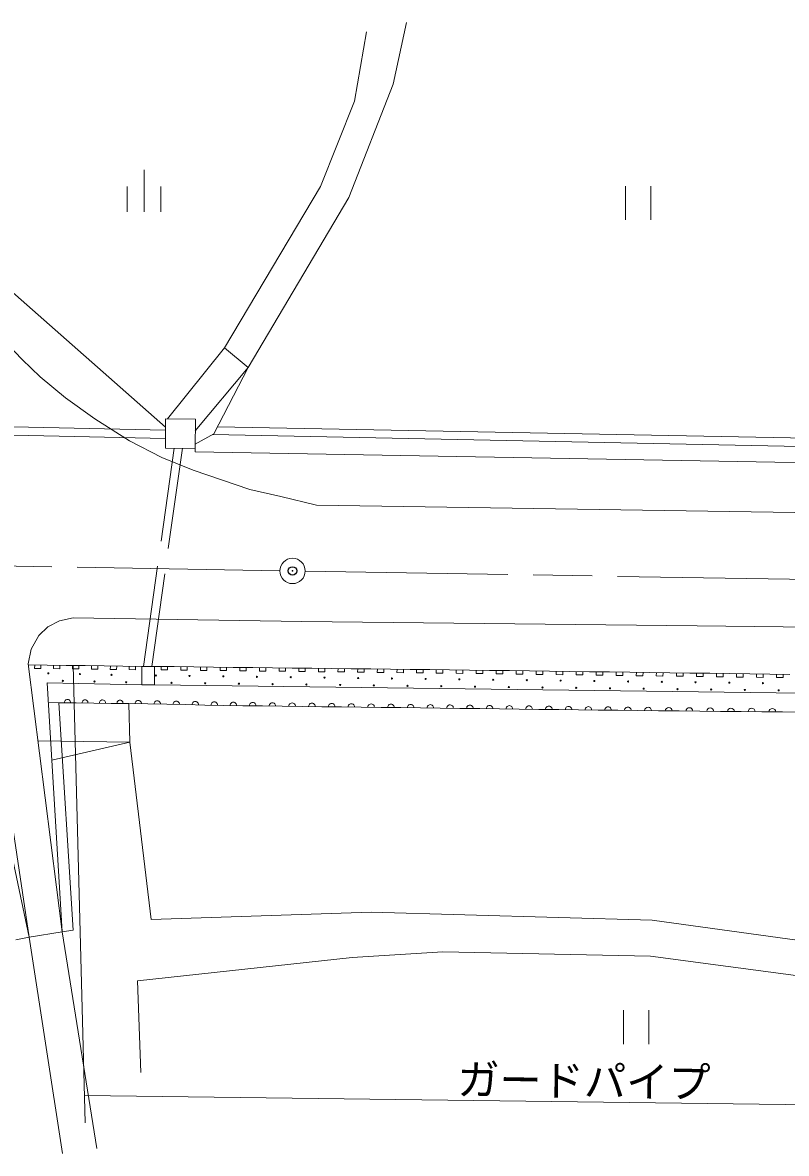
# Model space of a CAD drawing. Units: millimetres, scale not verified. Extents: x 40000 to 680000, y 20000 to 380000.
# Drawn here: x 462391 to 507631, y 249961 to 316937 of the extents above; entities that cross this region are included whole.
import ezdxf
from ezdxf.enums import TextEntityAlignment as Align

# ---------------------------------------------------------------- set-up
doc = ezdxf.new("R2010")
doc.units = ezdxf.units.MM
doc.header["$LTSCALE"] = 1000
doc.header["$PDMODE"] = 32
doc.header["$PDSIZE"] = 500
doc.linetypes.add('CHAIN', pattern=[18.5, 12, -1.5, 3.5, -1.5])
doc.linetypes.add('DASHED', pattern=[7.5, 6, -1.5])
for name, color, linetype, lineweight in [('M-BGD', 7, 'Continuous', 13), ('M-BGD-EXST', 7, 'Continuous', 13), ('M-BMK', 2, 'CHAIN', 13), ('M-BMK-SRVR', 3, 'Continuous', 13), ('M-STR-HTXT', 7, 'Continuous', 13)]:
    doc.layers.add(name, color=color, linetype=linetype, lineweight=lineweight)
doc.layers.add('M-OTRS', color=6, linetype='Continuous')
doc.styles.add('ＭＳ ゴシック', font='')
doc.styles.get('ＭＳ ゴシック').set_extended_font_data('MS Gothic')

msp = doc.modelspace()

# ---------------------------------------------------------------- linework, layer by layer
at = {"layer": 'M-BGD'}
for p, q in [((470860, 292972), (461297, 301405)), ((437235, 293552), (470858, 292796)), ((470864, 293471), (470849, 291731)), ((472624, 293455), (470864, 293471)), ((472608, 291715), (472624, 293455)), ((437235, 293052), (470854, 292296)), ((470849, 291731), (472608, 291715)), ((472607, 291518), (472608, 291715)), ((463852, 278880), (462731, 278895)), ((464973, 278865), (463852, 278880)), ((466094, 278849), (464973, 278865)), ((467214, 278834), (466094, 278849)), ((468335, 278819), (467214, 278834)), ((469456, 278804), (468335, 278819)), ((470206, 278804), (469456, 278804)), ((469456, 278804), (469456, 277704)), ((470206, 277704), (470206, 278804)), ((471370, 278790), (470206, 278804)), ((472535, 278777), (471370, 278790)), ((473699, 278763), (472535, 278777)), ((474864, 278750), (473699, 278763)), ((476028, 278737), (474864, 278750)), ((477192, 278723), (476028, 278737)), ((478357, 278710), (477192, 278723)), ((479521, 278696), (478357, 278710)), ((480686, 278683), (479521, 278696)), ((481850, 278670), (480686, 278683)), ((483014, 278656), (481850, 278670)), ((484179, 278643), (483014, 278656)), ((485343, 278629), (484179, 278643)), ((486508, 278616), (485343, 278629)), ((487672, 278603), (486508, 278616)), ((488858, 278587), (487672, 278603)), ((490044, 278571), (488858, 278587)), ((491231, 278555), (490044, 278571)), ((492417, 278539), (491231, 278555)), ((493603, 278523), (492417, 278539)), ((494789, 278508), (493603, 278523)), ((495975, 278492), (494789, 278508)), ((497162, 278476), (495975, 278492)), ((498348, 278460), (497162, 278476)), ((499534, 278444), (498348, 278460)), ((500720, 278428), (499534, 278444)), ((501906, 278412), (500720, 278428)), ((503093, 278397), (501906, 278412)), ((504279, 278381), (503093, 278397)), ((505465, 278365), (504279, 278381)), ((506651, 278349), (505465, 278365)), ((507837, 278333), (506651, 278349)), ((469456, 277704), (463839, 277835)), ((469456, 277704), (470206, 277704)), ((463910, 276659), (464532, 276652)), ((464532, 276652), (465568, 276639)), ((465568, 276639), (466605, 276627)), ((466605, 276627), (467641, 276615)), ((467641, 276615), (468677, 276603)), ((468677, 276603), (469803, 276582)), ((469803, 276582), (470929, 276561)), ((470929, 276561), (472054, 276540)), ((472054, 276540), (473180, 276519)), ((473180, 276519), (474306, 276498)), ((474306, 276498), (475431, 276477)), ((475431, 276477), (476601, 276463)), ((476601, 276463), (477771, 276448)), ((477771, 276448), (478940, 276434)), ((478940, 276434), (480110, 276420)), ((480110, 276420), (481280, 276405)), ((481280, 276405), (482449, 276391)), ((482449, 276391), (483619, 276376)), ((483619, 276376), (484788, 276362)), ((484788, 276362), (485958, 276348)), ((485958, 276348), (487128, 276333)), ((487128, 276333), (488297, 276319)), ((488297, 276319), (489467, 276304)), ((489467, 276304), (490636, 276290)), ((490636, 276290), (491806, 276276)), ((491806, 276276), (492976, 276261)), ((492976, 276261), (494145, 276247)), ((494145, 276247), (495315, 276232)), ((495315, 276232), (496484, 276218)), ((496484, 276218), (497654, 276204)), ((497654, 276204), (498824, 276189)), ((498824, 276189), (500050, 276177)), ((500050, 276177), (501277, 276165)), ((501277, 276165), (502504, 276153)), ((502504, 276153), (503730, 276141)), ((503730, 276141), (504957, 276129)), ((504957, 276129), (506184, 276117)), ((506184, 276117), (507410, 276105)), ((507410, 276105), (508637, 276092)), ((464751, 249961), (462777, 262770)), ((464735, 263075), (466790, 250243))]:
    msp.add_line(p, q, dxfattribs=at)
at = {"layer": 'M-BGD', "linetype": 'DASHED'}
for p, q in [((469550, 278804), (471375, 291726)), ((471858, 291722), (470037, 278804))]:
    msp.add_line(p, q, dxfattribs=at)
at = {"layer": 'M-BGD'}
for points in [[(470981, 293470), (474354, 297665), (475749, 296515), (481707, 306588), (484342, 313297), (485139, 316937)], [(482764, 316383), (482050, 312290), (480043, 307230), (474354, 297665)], [(459088, 301577), (459663, 300493), (460364, 299409), (461523, 297866), (462374, 296982), (463425, 295965), (464934, 294705), (466669, 293463), (468720, 292170), (470630, 291169), (472498, 290435), (475859, 289293), (477688, 288861), (479808, 288354), (509411, 287909), (554258, 287384), (578381, 287087)], [(472618, 292755), (475749, 296515), (473713, 292573), (472611, 291961)], [(473929, 292990), (518153, 292141), (518141, 291631), (473641, 292533)], [(572853, 289981), (539848, 290421), (506943, 290907), (472607, 291518)], [(462724, 278950), (462902, 279830), (463346, 280642), (463894, 281142), (464583, 281501), (465385, 281690), (478936, 281456), (502356, 281201), (536375, 280807), (558690, 280305), (560027, 279902), (561287, 279458), (562396, 278853), (563536, 278087), (564746, 277230), (568942, 277230), (578629, 288413), (578342, 288628), (568416, 277230)], [(460320, 279176), (462777, 262770), (459562, 277919)], [(462724, 278950), (464735, 263075), (463839, 277835)], [(463105, 278890), (463102, 278690), (463476, 278685), (463478, 278885)], [(464226, 278875), (464223, 278675), (464597, 278670), (464599, 278870)], [(465346, 278860), (465344, 278660), (465717, 278654), (465720, 278854)], [(466467, 278844), (466464, 278644), (466838, 278639), (466841, 278839)], [(467588, 278829), (467585, 278629), (467959, 278624), (467962, 278824)], [(468709, 278814), (468706, 278614), (469080, 278609), (469082, 278809)], [(470594, 278799), (470592, 278599), (470980, 278595), (470982, 278795)], [(471758, 278786), (471756, 278586), (472144, 278581), (472147, 278781)], [(472923, 278772), (472921, 278572), (473309, 278568), (473311, 278768)], [(474087, 278759), (474085, 278559), (474473, 278554), (474475, 278754)], [(475252, 278745), (475249, 278545), (475637, 278541), (475640, 278741)], [(476416, 278732), (476414, 278532), (476802, 278528), (476804, 278728)], [(477580, 278719), (477578, 278519), (477966, 278514), (477969, 278714)], [(478745, 278705), (478743, 278505), (479131, 278501), (479133, 278701)], [(479909, 278692), (479907, 278492), (480295, 278487), (480297, 278687)], [(481074, 278678), (481071, 278478), (481460, 278474), (481462, 278674)], [(482238, 278665), (482236, 278465), (482624, 278461), (482626, 278661)], [(483402, 278652), (483400, 278452), (483788, 278447), (483791, 278647)], [(484567, 278638), (484565, 278438), (484953, 278434), (484955, 278634)], [(485731, 278625), (485729, 278425), (486117, 278420), (486119, 278620)], [(486896, 278611), (486893, 278411), (487282, 278407), (487284, 278607)], [(488067, 278597), (488065, 278397), (488460, 278392), (488463, 278592)], [(489254, 278581), (489251, 278381), (489646, 278376), (489649, 278576)], [(490440, 278566), (490437, 278366), (490833, 278360), (490835, 278560)], [(491626, 278550), (491623, 278350), (492019, 278344), (492021, 278544)], [(492812, 278534), (492810, 278334), (493205, 278329), (493208, 278529)], [(493998, 278518), (493996, 278318), (494391, 278313), (494394, 278513)], [(495185, 278502), (495182, 278302), (495577, 278297), (495580, 278497)], [(496371, 278486), (496368, 278286), (496764, 278281), (496766, 278481)], [(497557, 278471), (497554, 278271), (497950, 278265), (497952, 278465)], [(498743, 278455), (498741, 278255), (499136, 278249), (499139, 278449)], [(499929, 278439), (499927, 278239), (500322, 278234), (500325, 278434)], [(501116, 278423), (501113, 278223), (501508, 278218), (501511, 278418)], [(502302, 278407), (502299, 278207), (502695, 278202), (502697, 278402)], [(503488, 278391), (503485, 278191), (503881, 278186), (503883, 278386)], [(504674, 278375), (504672, 278176), (505067, 278170), (505070, 278370)], [(505860, 278360), (505858, 278160), (506253, 278154), (506256, 278354)], [(507047, 278344), (507044, 278144), (507439, 278139), (507442, 278339)], [(561943, 275452), (555674, 276127), (550130, 276711), (537876, 276839), (510082, 277207), (470206, 277704)], [(461986, 262617), (462777, 262770), (464735, 263075), (465389, 263186), (464532, 276652)], [(468677, 276603), (468750, 274320), (470000, 263820), (483032, 264241), (499682, 263772), (519851, 260997), (540508, 258232), (547609, 265667), (553063, 269989), (556405, 274963)], [(463301, 274398), (468750, 274320), (464117, 273243)], [(534457, 251661), (533765, 256437), (517692, 259240), (499577, 261644), (487277, 261899), (481903, 261568), (469189, 260180), (469399, 254755)]]:
    msp.add_lwpolyline(points, dxfattribs=at)
for centre, radius in [((463914, 278393), 34.3), ((464778, 277953), 35), ((465787, 278350), 34.3), ((467659, 278306), 34.3), ((470279, 278263), 34.3), ((472278, 278238), 34.3), ((474276, 278213), 34.3), ((476274, 278188), 34.3), ((478272, 278163), 34.3), ((480270, 278139), 34.3), ((482268, 278114), 34.3), ((484266, 278089), 34.3), ((486264, 278064), 34.3), ((488262, 278039), 34.3), ((490260, 278015), 34.3), ((492258, 277990), 34.3), ((494257, 277965), 34.3), ((496255, 277940), 34.3), ((466651, 277909), 35), ((468523, 277865), 35), ((471207, 277831), 35), ((473205, 277806), 35), ((475203, 277781), 35), ((477201, 277757), 35), ((479199, 277732), 35), ((481197, 277707), 35), ((483195, 277682), 35), ((485193, 277657), 35), ((487191, 277633), 35), ((489190, 277608), 35), ((491188, 277583), 35), ((493186, 277558), 35), ((495184, 277533), 35), ((497182, 277509), 35), ((498253, 277915), 34.3), ((499180, 277484), 35), ((500251, 277890), 34.3), ((501178, 277459), 35), ((502249, 277866), 34.3), ((503176, 277434), 35), ((504247, 277841), 34.3), ((505174, 277409), 35), ((506245, 277816), 34.3), ((507172, 277385), 35)]:
    msp.add_circle(centre, radius, dxfattribs=at)
for centre, radius, start, end in [((465051, 276671), 175, 350.95534, 187.69455), ((466087, 276659), 175, 350.95534, 187.69455), ((467123, 276647), 175, 350.95534, 187.69455), ((468159, 276634), 175, 350.95557, 187.69765), ((469240, 276604), 188, 355.2827, 182.58592), ((470366, 276583), 188, 355.28556, 182.58306), ((471492, 276562), 188, 355.28263, 182.58294), ((472617, 276541), 188, 355.28275, 182.58587), ((473743, 276520), 188, 355.28268, 182.58289), ((474869, 276500), 188, 355.28421, 182.58142), ((476016, 276475), 195, 357.82797, 180.76128), ((477186, 276460), 195, 357.82646, 180.76274), ((478356, 276446), 195, 357.82793, 180.76131), ((479525, 276432), 195, 357.82797, 180.76128), ((480695, 276417), 195, 357.82797, 180.76128), ((481864, 276403), 195, 357.82793, 180.76131), ((483034, 276389), 195, 357.82793, 180.76131), ((484204, 276374), 195, 357.82797, 180.76128), ((485373, 276360), 195, 357.82793, 180.76131), ((486543, 276345), 195, 357.82793, 180.76131), ((487712, 276331), 195, 357.82797, 180.76128), ((488882, 276317), 195, 357.82646, 180.76274), ((490052, 276302), 195, 357.82793, 180.76131), ((491221, 276288), 195, 357.82797, 180.76128), ((492391, 276273), 195, 357.82797, 180.76128), ((493560, 276259), 195, 357.82793, 180.76131), ((494730, 276245), 195, 357.82793, 180.76131), ((495900, 276230), 195, 357.82797, 180.76128), ((497069, 276216), 195, 357.82793, 180.76131), ((498239, 276201), 195, 357.82793, 180.76131), ((499437, 276179), 204, 0.69612, 178.17451), ((500664, 276167), 204, 0.69895, 178.17168), ((501890, 276155), 204, 0.69473, 178.17307), ((503117, 276142), 204, 0.69609, 178.17454), ((504344, 276130), 204, 0.69895, 178.17168), ((505570, 276118), 204, 0.69613, 178.17169), ((506797, 276106), 204, 0.69613, 178.17169)]:
    msp.add_arc(centre, radius, start, end, dxfattribs=at)
at = {"layer": 'M-BGD-EXST'}
for p, q in [((469582, 308225), (469582, 305725)), ((468582, 307225), (468582, 305725)), ((470582, 307225), (470582, 305725)), ((498100, 307251), (498100, 305251)), ((499600, 307251), (499600, 305251)), ((497983, 258434), (497983, 256434)), ((499483, 258434), (499483, 256434))]:
    msp.add_line(p, q, dxfattribs=at)
at = {"layer": 'M-BMK'}
for p, q in [((477628, 284471), (379138, 286231)), ((479128, 284445), (577632, 282814))]:
    msp.add_line(p, q, dxfattribs=at)
at = {"layer": 'M-BMK-SRVR'}
msp.add_circle((478378, 284458), 750, dxfattribs=at)
at = {"layer": 'M-OTRS'}
msp.add_point((478378, 284458), dxfattribs=at)
at = {"layer": 'M-STR-HTXT'}
for p, q in [((466089, 251775), (465386, 278873)), ((563888, 252120), (466047, 253390))]:
    msp.add_line(p, q, dxfattribs=at)

# ---------------------------------------------------------------- texts
at = {"layer": 'M-STR-HTXT', "style": 'ＭＳ ゴシック'}
msp.add_text('ガードパイプ', height=1833, rotation=359.256, dxfattribs=at).set_placement((495638, 254256), align=Align.MIDDLE_CENTER)

doc.saveas('drawing.dxf')
